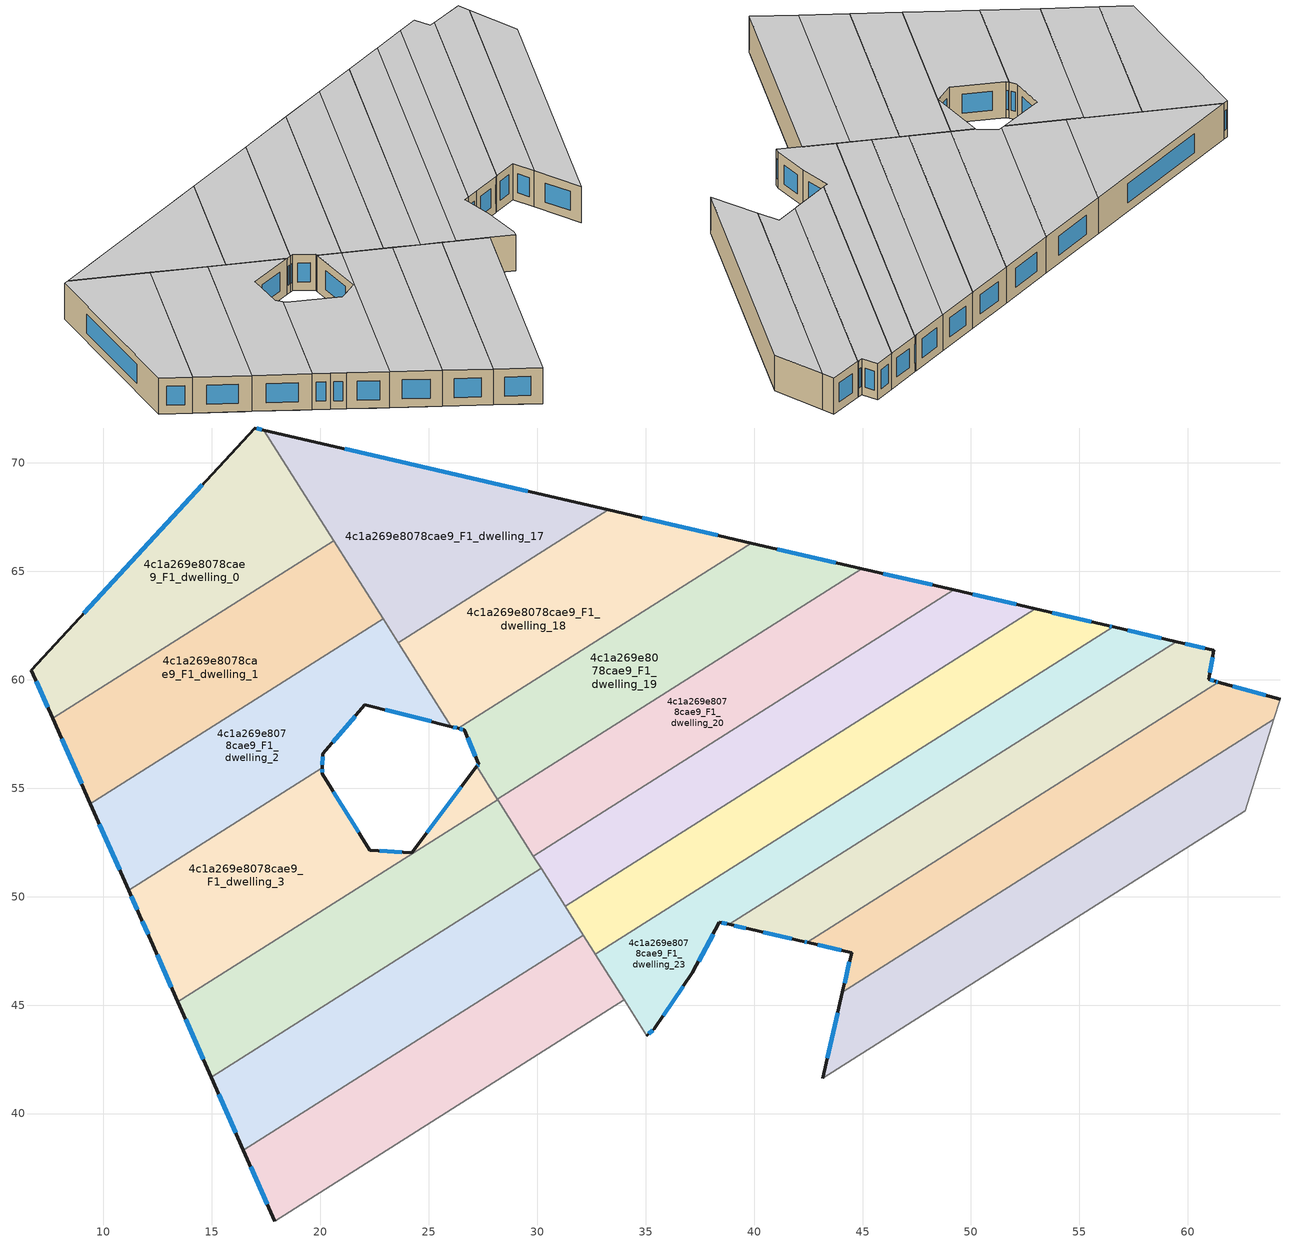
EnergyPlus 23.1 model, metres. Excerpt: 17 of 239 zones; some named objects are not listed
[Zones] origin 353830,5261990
4c1a269e8078cae9_F1_dwelling_0
 floor to 4c1a269e8078cae9_F0_dwelling_0 (EU_floor_Construction): 17.4,71.51 20.49,66.62 7.57,58.44 6.68,60.45 16.98,71.61 z3
 floor to 4c1a269e8078cae9_F0_dwelling_1 (EU_floor_Construction): 20.49,66.62 20.62,66.41 7.67,58.22 7.57,58.44 z3
 wall outside (EU_wall_Construction): 17.4,71.51 16.98,71.61 6.68,60.45 7.66,58.21 z3:6
 wall to 4c1a269e8078cae9_F1_dwelling_1 (EU_wall_Construction): 7.66,58.21 20.62,66.41 z3:6
 wall to 4c1a269e8078cae9_F1_dwelling_17 (EU_wall_Construction): 20.62,66.41 17.4,71.51 z3:6
 window (EU_Window_Construction): 6.91,59.92 7.43,58.74 / 14.56,68.99 9.1,63.07 / 17.3,71.53 17.08,71.59 z3.7:5.3
 ceiling to 4c1a269e8078cae9_F2_dwelling_0 (EU_floor_Construction): 20.62,66.41 17.4,71.51 16.98,71.61 6.68,60.45 7.66,58.21 z6
4c1a269e8078cae9_F1_dwelling_1
 floor to 4c1a269e8078cae9_F0_dwelling_1 (EU_floor_Construction): 20.62,66.41 22.65,63.21 9.21,54.72 7.67,58.22 z3
 floor to 4c1a269e8078cae9_F0_dwelling_2 (EU_floor_Construction): 22.65,63.21 22.89,62.82 9.4,54.29 9.21,54.72 z3
 wall outside (EU_wall_Construction): 7.66,58.21 9.4,54.29 z3:6
 wall to 4c1a269e8078cae9_F1_dwelling_2 (EU_wall_Construction): 9.4,54.29 22.9,62.82 z3:6
 wall to 4c1a269e8078cae9_F1_dwelling_17 (EU_wall_Construction): 22.9,62.82 20.62,66.41 z3:6
 window (EU_Window_Construction): 8.07,57.29 8.99,55.21 z3.7:5.3
 ceiling to 4c1a269e8078cae9_F2_dwelling_1 (EU_floor_Construction): 22.9,62.82 20.62,66.41 7.66,58.21 9.4,54.29 z6
4c1a269e8078cae9_F1_dwelling_17
 floor to 4c1a269e8078cae9_F0_dwelling_18 (EU_floor_Construction): 33.29,67.83 23.6,61.7 17.4,71.51 z3
 wall outside (EU_wall_Construction): 33.29,67.83 17.4,71.51 z3:6
 wall to 4c1a269e8078cae9_F1_dwelling_18 (EU_wall_Construction): 23.6,61.7 33.29,67.83 z3:6
 wall to 4c1a269e8078cae9_F1_dwelling_2 (EU_wall_Construction): 22.9,62.82 23.6,61.7 z3:6
 window (EU_Window_Construction): 29.56,68.69 21.13,70.65 z3.7:5.3
 ceiling to 4c1a269e8078cae9_F2_dwelling_17 (EU_floor_Construction): 33.29,67.83 17.4,71.51 23.6,61.7 z6
4c1a269e8078cae9_F1_dwelling_18
 floor to 4c1a269e8078cae9_F0_dwelling_19 (EU_floor_Construction): 39.87,66.3 26.36,57.76 26.05,57.84 23.6,61.7 33.29,67.83 z3
 wall outside (EU_wall_Construction): 39.87,66.3 33.29,67.83 / 26.05,57.84 26.36,57.76 z3:6
 wall to 4c1a269e8078cae9_F1_dwelling_19 (EU_wall_Construction): 26.36,57.76 39.87,66.3 z3:6
 wall to 4c1a269e8078cae9_F1_dwelling_2 (EU_wall_Construction): 23.6,61.7 26.05,57.84 z3:6
 window (EU_Window_Construction): 38.32,66.66 34.83,67.47 / 26.12,57.82 26.29,57.78 z3.7:5.3
 ceiling to 4c1a269e8078cae9_F2_dwelling_18 (EU_floor_Construction): 39.87,66.3 33.29,67.83 23.6,61.7 26.05,57.84 26.36,57.76 z6
4c1a269e8078cae9_F1_dwelling_19
 floor to 4c1a269e8078cae9_F0_dwelling_20 (EU_floor_Construction): 44.96,65.12 28.16,54.5 27.21,56 27.3,56.12 26.64,57.69 26.36,57.76 39.87,66.3 z3
 wall outside (EU_wall_Construction): 26.36,57.76 26.64,57.69 27.3,56.12 27.21,56 / 44.96,65.12 39.87,66.3 z3:6
 wall to 4c1a269e8078cae9_F1_dwelling_20 (EU_wall_Construction): 28.16,54.5 44.96,65.12 z3:6
 wall to 4c1a269e8078cae9_F1_dwelling_3 (EU_wall_Construction): 27.21,56 28.16,54.5 z3:6
 window (EU_Window_Construction): 26.43,57.74 26.58,57.71 / 43.76,65.4 41.06,66.03 / 27.28,56.09 27.23,56.03 / 26.8,57.32 27.14,56.49 z3.7:5.3
 ceiling to 4c1a269e8078cae9_F2_dwelling_19 (EU_floor_Construction): 44.96,65.12 39.87,66.3 26.36,57.76 26.64,57.69 27.3,56.12 27.21,56 28.16,54.5 z6
4c1a269e8078cae9_F1_dwelling_2
 floor to 4c1a269e8078cae9_F0_dwelling_2 (EU_floor_Construction): 22.89,62.82 24.74,59.9 22.8,58.67 22.06,58.86 20.82,57.42 10.82,51.09 9.4,54.29 z3
 floor to 4c1a269e8078cae9_F0_dwelling_19 (EU_floor_Construction): 24.74,59.9 24.5,60.29 26.05,57.84 22.8,58.67 z3
 floor to 4c1a269e8078cae9_F0_dwelling_3 (EU_floor_Construction): 20.82,57.42 20.11,56.6 20.09,55.94 11.17,50.29 10.82,51.09 z3
 wall outside (EU_wall_Construction): 20.09,55.94 20.11,56.6 22.06,58.86 26.05,57.84 / 9.4,54.29 11.17,50.29 z3:6
 wall to 4c1a269e8078cae9_F1_dwelling_3 (EU_wall_Construction): 11.17,50.29 20.09,55.94 z3:6
 window (EU_Window_Construction): 23,58.62 25.11,58.08 / 20.57,57.13 21.6,58.33 / 20.1,56.09 20.11,56.44 / 9.82,53.35 10.75,51.23 z3.7:5.3
 ceiling to 4c1a269e8078cae9_F2_dwelling_2 (EU_floor_Construction): 26.05,57.84 22.9,62.82 9.4,54.29 11.17,50.29 20.09,55.94 20.11,56.6 22.06,58.86 z6
4c1a269e8078cae9_F1_dwelling_20
 floor to 4c1a269e8078cae9_F0_dwelling_21 (EU_floor_Construction): 49.21,64.14 29.82,51.88 28.16,54.5 44.96,65.12 z3
 wall outside (EU_wall_Construction): 49.21,64.14 44.96,65.12 z3:6
 wall to 4c1a269e8078cae9_F1_dwelling_21 (EU_wall_Construction): 29.82,51.88 49.21,64.14 z3:6
 wall to 4c1a269e8078cae9_F1_dwelling_4 (EU_wall_Construction): 28.17,54.48 29.82,51.88 z3:6
 wall to 4c1a269e8078cae9_F1_dwelling_3 (EU_wall_Construction): 28.16,54.5 28.17,54.48 z3:6
 window (EU_Window_Construction): 48.21,64.37 45.95,64.89 z3.7:5.3
 ceiling to 4c1a269e8078cae9_F2_dwelling_20 (EU_floor_Construction): 49.21,64.14 44.96,65.12 28.16,54.5 29.82,51.88 z6
4c1a269e8078cae9_F1_dwelling_21
 floor to 4c1a269e8078cae9_F0_dwelling_22 (EU_floor_Construction): 52.96,63.27 31.28,49.56 29.82,51.88 49.21,64.14 z3
 wall outside (EU_wall_Construction): 52.96,63.27 49.21,64.14 z3:6
 wall to 4c1a269e8078cae9_F1_dwelling_22 (EU_wall_Construction): 31.28,49.56 52.96,63.27 z3:6
 wall to 4c1a269e8078cae9_F1_dwelling_5 (EU_wall_Construction): 30.18,51.31 31.28,49.56 z3:6
 wall to 4c1a269e8078cae9_F1_dwelling_4 (EU_wall_Construction): 29.82,51.88 30.18,51.31 z3:6
 window (EU_Window_Construction): 52.08,63.48 50.09,63.94 z3.7:5.3
 ceiling to 4c1a269e8078cae9_F2_dwelling_21 (EU_floor_Construction): 52.96,63.27 49.21,64.14 29.82,51.88 31.28,49.56 z6
4c1a269e8078cae9_F1_dwelling_22
 floor to 4c1a269e8078cae9_F0_dwelling_23 (EU_floor_Construction): 56.34,62.49 56.55,62.44 32.69,47.34 32.61,47.47 31.28,49.56 52.96,63.27 z3
 wall outside (EU_wall_Construction): 56.55,62.44 56.34,62.49 52.96,63.27 z3:6
 wall to 4c1a269e8078cae9_F1_dwelling_23 (EU_wall_Construction): 32.69,47.34 56.55,62.44 z3:6
 wall to 4c1a269e8078cae9_F1_dwelling_6 (EU_wall_Construction): 32.12,48.23 32.61,47.47 32.69,47.34 z3:6
 wall to 4c1a269e8078cae9_F1_dwelling_5 (EU_wall_Construction): 31.28,49.56 32.12,48.23 z3:6
 window (EU_Window_Construction): 55.55,62.67 53.75,63.09 / 56.5,62.45 56.39,62.47 z3.7:5.3
 ceiling to 4c1a269e8078cae9_F2_dwelling_22 (EU_floor_Construction): 56.55,62.44 56.34,62.49 52.96,63.27 31.28,49.56 32.61,47.47 32.69,47.34 z6
4c1a269e8078cae9_F1_dwelling_23
 floor to 4c1a269e8078cae9_F0_dwelling_24 (EU_floor_Construction): 59.47,61.76 38.85,48.72 38.4,48.82 37.15,46.49 35.4,43.92 35.06,43.6 32.69,47.34 56.55,62.44 z3
 wall outside (EU_wall_Construction): 59.47,61.76 56.55,62.44 / 35.06,43.6 35.4,43.92 37.15,46.49 38.4,48.82 38.85,48.72 z3:6
 wall to 4c1a269e8078cae9_F1_dwelling_24 (EU_wall_Construction): 38.85,48.72 59.47,61.76 z3:6
 wall to 4c1a269e8078cae9_F1_dwelling_7 (EU_wall_Construction): 34.01,45.25 35.06,43.6 z3:6
 wall to 4c1a269e8078cae9_F1_dwelling_6 (EU_wall_Construction): 32.69,47.34 34.01,45.25 z3:6
 window (EU_Window_Construction): 58.78,61.92 57.23,62.28 / 38.51,48.8 38.75,48.74 / 37.45,47.03 38.11,48.27 / 35.81,44.52 36.74,45.88 / 35.14,43.67 35.32,43.84 z3.7:5.3
 ceiling to 4c1a269e8078cae9_F2_dwelling_23 (EU_floor_Construction): 59.47,61.76 56.55,62.44 32.69,47.34 35.06,43.6 35.4,43.92 37.15,46.49 38.4,48.82 38.85,48.72 z6
4c1a269e8078cae9_F1_dwelling_24
 floor to 4c1a269e8078cae9_F0_dwelling_25 (EU_floor_Construction): 61.19,61.36 60.95,60.01 61.28,59.92 42.31,47.93 39.84,48.5 38.85,48.72 59.47,61.76 z3
 floor to 4c1a269e8078cae9_F0_dwelling_26 (EU_floor_Construction): 61.41,59.89 42.45,47.9 42.31,47.93 61.28,59.92 z3
 wall outside (EU_wall_Construction): 38.85,48.72 39.84,48.5 42.31,47.93 42.45,47.89 / 61.41,59.89 61.28,59.92 60.95,60.01 61.19,61.36 59.47,61.76 z3:6
 wall to 4c1a269e8078cae9_F1_dwelling_25 (EU_wall_Construction): 42.45,47.89 61.41,59.89 z3:6
 window (EU_Window_Construction): 40.42,48.36 41.73,48.06 / 39.08,48.67 39.61,48.55 / 60.79,61.46 59.87,61.67 / 61.01,60.33 61.13,61.05 / 61.2,59.94 61.03,59.99 / 61.38,59.9 61.31,59.92 / 42.34,47.92 42.42,47.9 z3.7:5.3
 ceiling to 4c1a269e8078cae9_F2_dwelling_24 (EU_floor_Construction): 61.41,59.89 61.28,59.92 60.95,60.01 61.19,61.36 59.47,61.76 38.85,48.72 39.84,48.5 42.31,47.93 42.45,47.89 z6
4c1a269e8078cae9_F1_dwelling_25
 floor to 4c1a269e8078cae9_F0_dwelling_26 (EU_floor_Construction): 64.25,59.11 63.96,58.17 44.07,45.59 44.49,47.42 42.45,47.9 61.41,59.89 z3
 wall outside (EU_wall_Construction): 42.45,47.89 44.49,47.42 44.07,45.59 / 64.25,59.11 61.41,59.89 z3:6
 wall to 4c1a269e8078cae9_F1_dwelling_26 (EU_wall_Construction): 44.07,45.59 63.96,58.17 z3:6
 wall adiabatic (EU_wall_Construction): 63.96,58.17 64.25,59.11 z3:6
 window (EU_Window_Construction): 44.4,46.99 44.17,46.02 / 42.93,47.78 44.01,47.53 / 63.58,59.29 62.07,59.7 z3.7:5.3
 ceiling to 4c1a269e8078cae9_F2_dwelling_25 (EU_floor_Construction): 63.96,58.17 64.25,59.11 61.41,59.89 42.45,47.89 44.49,47.42 44.07,45.59 z6
4c1a269e8078cae9_F1_dwelling_26
 floor to 4c1a269e8078cae9_F0_dwelling_27 (EU_floor_Construction): 63.96,58.17 62.66,53.97 43.16,41.63 44.07,45.59 z3
 wall outside (EU_wall_Construction): 44.07,45.59 43.16,41.63 z3:6
 wall to 4c1a269e8078cae9_F1_dwelling_27 (EU_wall_Construction): 43.16,41.63 62.66,53.97 z3:6
 wall adiabatic (EU_wall_Construction): 62.66,53.97 63.96,58.17 z3:6
 window (EU_Window_Construction): 43.86,44.66 43.37,42.56 z3.7:5.3
 ceiling to 4c1a269e8078cae9_F2_dwelling_26 (EU_floor_Construction): 62.66,53.97 63.96,58.17 44.07,45.59 43.16,41.63 z6
4c1a269e8078cae9_F1_dwelling_3
 floor to 4c1a269e8078cae9_F0_dwelling_3 (EU_floor_Construction): 20.09,55.94 20.09,55.67 22.29,52.14 22.67,52.12 13.05,46.03 12.18,48 11.69,49.12 11.17,50.29 z3
 floor to 4c1a269e8078cae9_F0_dwelling_4 (EU_floor_Construction): 27.21,56 28.17,54.48 13.43,45.15 13.05,46.03 22.67,52.12 24.21,52.02 z3
 wall outside (EU_wall_Construction): 27.21,56 24.21,52.02 22.29,52.14 20.09,55.67 20.09,55.94 / 11.17,50.29 11.69,49.12 12.18,48 13.43,45.15 z3:6
 wall to 4c1a269e8078cae9_F1_dwelling_4 (EU_wall_Construction): 13.43,45.15 28.17,54.48 z3:6
 window (EU_Window_Construction): 20.09,55.74 20.09,55.88 / 21.77,52.97 20.61,54.84 / 23.76,52.05 22.74,52.11 / 26.51,55.07 24.91,52.96 / 12.47,47.33 13.14,45.82 / 11.8,48.86 12.06,48.26 / 11.29,50.02 11.57,49.4 z3.7:5.3
 ceiling to 4c1a269e8078cae9_F2_dwelling_3 (EU_floor_Construction): 24.21,52.02 22.29,52.14 20.09,55.67 20.09,55.94 11.17,50.29 11.69,49.12 12.18,48 13.43,45.15 28.17,54.48 27.21,56 z6
4c1a269e8078cae9_F1_dwelling_4
 floor to 4c1a269e8078cae9_F0_dwelling_5 (EU_floor_Construction): 29.63,52.18 30.18,51.31 14.97,41.68 14.54,42.64 z3
 floor adiabatic (EU_floor_Construction): 28.17,54.48 29.63,52.18 14.54,42.64 13.43,45.15 z3
 wall outside (EU_wall_Construction): 13.43,45.15 14.97,41.68 z3:6
 wall to 4c1a269e8078cae9_F1_dwelling_5 (EU_wall_Construction): 14.97,41.68 30.18,51.31 z3:6
 window (EU_Window_Construction): 13.79,44.34 14.61,42.5 z3.7:5.3
 ceiling to 4c1a269e8078cae9_F2_dwelling_4 (EU_floor_Construction): 30.18,51.31 28.17,54.48 13.43,45.15 14.97,41.68 z6
4c1a269e8078cae9_F1_dwelling_5
 floor to 4c1a269e8078cae9_F0_dwelling_5 (EU_floor_Construction): 30.18,51.31 31.48,49.25 15.96,39.43 14.97,41.68 z3
 floor to 4c1a269e8078cae9_F0_dwelling_6 (EU_floor_Construction): 31.48,49.25 32.12,48.23 16.45,38.32 15.96,39.43 z3
 wall outside (EU_wall_Construction): 14.97,41.68 16.45,38.32 z3:6
 wall to 4c1a269e8078cae9_F1_dwelling_6 (EU_wall_Construction): 16.45,38.32 32.12,48.23 z3:6
 window (EU_Window_Construction): 15.31,40.89 16.1,39.11 z3.7:5.3
 ceiling to 4c1a269e8078cae9_F2_dwelling_5 (EU_floor_Construction): 32.12,48.23 30.18,51.31 14.97,41.68 16.45,38.32 z6
4c1a269e8078cae9_F1_dwelling_6
 floor to 4c1a269e8078cae9_F0_dwelling_6 (EU_floor_Construction): 32.12,48.23 33.29,46.4 17.34,36.31 16.45,38.32 z3
 floor to 4c1a269e8078cae9_F0_dwelling_7 (EU_floor_Construction): 33.29,46.4 34.01,45.25 17.89,35.05 17.34,36.31 z3
 wall outside (EU_wall_Construction): 16.45,38.32 17.89,35.05 z3:6
 wall to 4c1a269e8078cae9_F1_dwelling_7 (EU_wall_Construction): 17.89,35.05 34.01,45.25 z3:6
 window (EU_Window_Construction): 16.79,37.55 17.56,35.82 z3.7:5.3
 ceiling to 4c1a269e8078cae9_F2_dwelling_6 (EU_floor_Construction): 34.01,45.25 32.12,48.23 16.45,38.32 17.89,35.05 z6
[Building]
EU S2 Campaign: North Axis=0; Terrain=City; Solar Distribution=FullExterior
[Site:Location]
Budapest.Ferenc.Liszt.Intl.AP: Latitude=47.437; Longitude=19.256; Time Zone=1; Elevation=185
[SizingPeriod:WeatherFileDays]
AnnualSizingPeriod: Begin Month=1; Begin Day of Month=1; End Month=12; End Day of Month=31; Day of Week for Start Day=Monday; Use Weather File Daylight Saving Period=No; Use Weather File Rain and Snow Indicators=No
[MATERIAL]
EU_InternalMass_Material: Roughness=MediumRough; Thickness=0.1; Conductivity=1; Density=1800; Specific Heat=900; Thermal Absorptance=0.9; Solar Absorptance=0.7; Visible Absorptance=0.7
[MATERIAL:NOMASS] Roughness=MediumRough; Thermal Absorptance=0.9; Solar Absorptance=0.7; Visible Absorptance=0.7
Name | Thermal Resistance
EU_wall_NoMass | 0.832559
EU_floor_NoMass | 0.872794
[WINDOWMATERIAL:SIMPLEGLAZINGSYSTEM]
EU_Window_SimpleGlazing: UFactor=2.79869; Solar Heat Gain Coefficient=0.75; Visible Transmittance=0.75
[CONSTRUCTION]
EU_wall_Construction: EU_wall_NoMass
EU_floor_Construction: EU_floor_NoMass
EU_Window_Construction: EU_Window_SimpleGlazing
EU_InternalMass_Construction: EU_InternalMass_Material
[ZONE] Type=1; Multiplier=1; Ceiling Height=autocalculate; Floor Area=autocalculate; Part of Total Floor Area=Yes
Name | Volume
4c1a269e8078cae9_F1_dwelling_0 | 199.47
4c1a269e8078cae9_F1_dwelling_1 | 199.476
4c1a269e8078cae9_F1_dwelling_17 | 199.45
4c1a269e8078cae9_F1_dwelling_18 | 199.473
4c1a269e8078cae9_F1_dwelling_19 | 199.465
4c1a269e8078cae9_F1_dwelling_2 | 202.986
4c1a269e8078cae9_F1_dwelling_20; 4c1a269e8078cae9_F1_dwelling_26 | 199.463
4c1a269e8078cae9_F1_dwelling_21 | 199.5
4c1a269e8078cae9_F1_dwelling_22 | 212.153
4c1a269e8078cae9_F1_dwelling_23 | 206.153
4c1a269e8078cae9_F1_dwelling_24 | 186.846
4c1a269e8078cae9_F1_dwelling_25 | 192.716
4c1a269e8078cae9_F1_dwelling_3 | 195.958
4c1a269e8078cae9_F1_dwelling_4 | 199.49
4c1a269e8078cae9_F1_dwelling_5 | 199.446
4c1a269e8078cae9_F1_dwelling_6 | 199.474
[INTERNALMASS] Construction=EU_InternalMass_Construction
Name | Zone or ZoneList | Surface Area
4c1a269e8078cae9_F1_dwelling_0_EU_InternalMass | 4c1a269e8078cae9_F1_dwelling_0 | 66.4902
4c1a269e8078cae9_F1_dwelling_1_EU_InternalMass | 4c1a269e8078cae9_F1_dwelling_1 | 66.4919
4c1a269e8078cae9_F1_dwelling_2_EU_InternalMass | 4c1a269e8078cae9_F1_dwelling_2 | 67.662
4c1a269e8078cae9_F1_dwelling_3_EU_InternalMass | 4c1a269e8078cae9_F1_dwelling_3 | 65.3195
4c1a269e8078cae9_F1_dwelling_4_EU_InternalMass | 4c1a269e8078cae9_F1_dwelling_4 | 66.4966
4c1a269e8078cae9_F1_dwelling_5_EU_InternalMass | 4c1a269e8078cae9_F1_dwelling_5 | 66.482
4c1a269e8078cae9_F1_dwelling_6_EU_InternalMass | 4c1a269e8078cae9_F1_dwelling_6 | 66.4914
4c1a269e8078cae9_F1_dwelling_17_EU_InternalMass | 4c1a269e8078cae9_F1_dwelling_17 | 66.4834
4c1a269e8078cae9_F1_dwelling_18_EU_InternalMass | 4c1a269e8078cae9_F1_dwelling_18 | 66.4909
4c1a269e8078cae9_F1_dwelling_19_EU_InternalMass | 4c1a269e8078cae9_F1_dwelling_19 | 66.4884
4c1a269e8078cae9_F1_dwelling_20_EU_InternalMass | 4c1a269e8078cae9_F1_dwelling_20 | 66.4875
4c1a269e8078cae9_F1_dwelling_21_EU_InternalMass | 4c1a269e8078cae9_F1_dwelling_21 | 66.5001
4c1a269e8078cae9_F1_dwelling_22_EU_InternalMass | 4c1a269e8078cae9_F1_dwelling_22 | 70.714
4c1a269e8078cae9_F1_dwelling_23_EU_InternalMass | 4c1a269e8078cae9_F1_dwelling_23 | 68.7216
4c1a269e8078cae9_F1_dwelling_24_EU_InternalMass | 4c1a269e8078cae9_F1_dwelling_24 | 62.2798
4c1a269e8078cae9_F1_dwelling_25_EU_InternalMass | 4c1a269e8078cae9_F1_dwelling_25 | 64.2409
4c1a269e8078cae9_F1_dwelling_26_EU_InternalMass | 4c1a269e8078cae9_F1_dwelling_26 | 66.4879
[OTHEREQUIPMENT] Fuel Type=Electricity; Design Level Calculation Method=Watts/Area; Power per Zone Floor Area=1; Fraction Latent=0; Fraction Radiant=0; Fraction Lost=0; Carbon Dioxide Generation Rate=0; EndUse Subcategory=EU_Step8_InternalGains
Name | Zone or ZoneList or Space or SpaceList | Schedule
EU_Step8_InternalGain_4c1a269e8078cae9_F1_dwelling_0_f000 | 4c1a269e8078cae9_F1_dwelling_0 | EU_Step8_GainSchedule_4c1a269e8078cae9_F1_dwelling_0_f000
EU_Step8_InternalGain_4c1a269e8078cae9_F1_dwelling_1_f000 | 4c1a269e8078cae9_F1_dwelling_1 | EU_Step8_GainSchedule_4c1a269e8078cae9_F1_dwelling_1_f000
EU_Step8_InternalGain_4c1a269e8078cae9_F1_dwelling_2_f000 | 4c1a269e8078cae9_F1_dwelling_2 | EU_Step8_GainSchedule_4c1a269e8078cae9_F1_dwelling_2_f000
EU_Step8_InternalGain_4c1a269e8078cae9_F1_dwelling_3_f000 | 4c1a269e8078cae9_F1_dwelling_3 | EU_Step8_GainSchedule_4c1a269e8078cae9_F1_dwelling_3_f000
EU_Step8_InternalGain_4c1a269e8078cae9_F1_dwelling_4_f000 | 4c1a269e8078cae9_F1_dwelling_4 | EU_Step8_GainSchedule_4c1a269e8078cae9_F1_dwelling_4_f000
EU_Step8_InternalGain_4c1a269e8078cae9_F1_dwelling_5_f000 | 4c1a269e8078cae9_F1_dwelling_5 | EU_Step8_GainSchedule_4c1a269e8078cae9_F1_dwelling_5_f000
EU_Step8_InternalGain_4c1a269e8078cae9_F1_dwelling_6_f000 | 4c1a269e8078cae9_F1_dwelling_6 | EU_Step8_GainSchedule_4c1a269e8078cae9_F1_dwelling_6_f000
EU_Step8_InternalGain_4c1a269e8078cae9_F1_dwelling_17_f000 | 4c1a269e8078cae9_F1_dwelling_17 | EU_Step8_GainSchedule_4c1a269e8078cae9_F1_dwelling_17_f000
EU_Step8_InternalGain_4c1a269e8078cae9_F1_dwelling_18_f000 | 4c1a269e8078cae9_F1_dwelling_18 | EU_Step8_GainSchedule_4c1a269e8078cae9_F1_dwelling_18_f000
EU_Step8_InternalGain_4c1a269e8078cae9_F1_dwelling_19_f000 | 4c1a269e8078cae9_F1_dwelling_19 | EU_Step8_GainSchedule_4c1a269e8078cae9_F1_dwelling_19_f000
EU_Step8_InternalGain_4c1a269e8078cae9_F1_dwelling_20_f000 | 4c1a269e8078cae9_F1_dwelling_20 | EU_Step8_GainSchedule_4c1a269e8078cae9_F1_dwelling_20_f000
EU_Step8_InternalGain_4c1a269e8078cae9_F1_dwelling_21_f000 | 4c1a269e8078cae9_F1_dwelling_21 | EU_Step8_GainSchedule_4c1a269e8078cae9_F1_dwelling_21_f000
EU_Step8_InternalGain_4c1a269e8078cae9_F1_dwelling_22_f000 | 4c1a269e8078cae9_F1_dwelling_22 | EU_Step8_GainSchedule_4c1a269e8078cae9_F1_dwelling_22_f000
EU_Step8_InternalGain_4c1a269e8078cae9_F1_dwelling_23_f000 | 4c1a269e8078cae9_F1_dwelling_23 | EU_Step8_GainSchedule_4c1a269e8078cae9_F1_dwelling_23_f000
EU_Step8_InternalGain_4c1a269e8078cae9_F1_dwelling_24_f000 | 4c1a269e8078cae9_F1_dwelling_24 | EU_Step8_GainSchedule_4c1a269e8078cae9_F1_dwelling_24_f000
EU_Step8_InternalGain_4c1a269e8078cae9_F1_dwelling_25_f000 | 4c1a269e8078cae9_F1_dwelling_25 | EU_Step8_GainSchedule_4c1a269e8078cae9_F1_dwelling_25_f000
EU_Step8_InternalGain_4c1a269e8078cae9_F1_dwelling_26_f000 | 4c1a269e8078cae9_F1_dwelling_26 | EU_Step8_GainSchedule_4c1a269e8078cae9_F1_dwelling_26_f000
[ZONEVENTILATION:DESIGNFLOWRATE] Schedule=EU_AlwaysOn; Design Flow Rate Calculation Method=AirChanges/Hour; Air Changes per Hour=0.475469; Ventilation Type=Natural; Fan Pressure Rise=0; Fan Total Efficiency=1; Constant Term Coefficient=1; Temperature Term Coefficient=0; Velocity Term Coefficient=0; Velocity Squared Term Coefficient=0; Minimum Indoor Temperature=-100; Maximum Indoor Temperature=100; Delta Temperature=-100; Minimum Outdoor Temperature=-100; Maximum Outdoor Temperature=100; Maximum Wind Speed=40
Name | Zone or ZoneList or Space or SpaceList
EU_ConstantAir_4c1a269e8078cae9_F1_dwelling_0 | 4c1a269e8078cae9_F1_dwelling_0
EU_ConstantAir_4c1a269e8078cae9_F1_dwelling_1 | 4c1a269e8078cae9_F1_dwelling_1
EU_ConstantAir_4c1a269e8078cae9_F1_dwelling_2 | 4c1a269e8078cae9_F1_dwelling_2
EU_ConstantAir_4c1a269e8078cae9_F1_dwelling_3 | 4c1a269e8078cae9_F1_dwelling_3
EU_ConstantAir_4c1a269e8078cae9_F1_dwelling_4 | 4c1a269e8078cae9_F1_dwelling_4
EU_ConstantAir_4c1a269e8078cae9_F1_dwelling_5 | 4c1a269e8078cae9_F1_dwelling_5
EU_ConstantAir_4c1a269e8078cae9_F1_dwelling_6 | 4c1a269e8078cae9_F1_dwelling_6
EU_ConstantAir_4c1a269e8078cae9_F1_dwelling_17 | 4c1a269e8078cae9_F1_dwelling_17
EU_ConstantAir_4c1a269e8078cae9_F1_dwelling_18 | 4c1a269e8078cae9_F1_dwelling_18
EU_ConstantAir_4c1a269e8078cae9_F1_dwelling_19 | 4c1a269e8078cae9_F1_dwelling_19
EU_ConstantAir_4c1a269e8078cae9_F1_dwelling_20 | 4c1a269e8078cae9_F1_dwelling_20
EU_ConstantAir_4c1a269e8078cae9_F1_dwelling_21 | 4c1a269e8078cae9_F1_dwelling_21
EU_ConstantAir_4c1a269e8078cae9_F1_dwelling_22 | 4c1a269e8078cae9_F1_dwelling_22
EU_ConstantAir_4c1a269e8078cae9_F1_dwelling_23 | 4c1a269e8078cae9_F1_dwelling_23
EU_ConstantAir_4c1a269e8078cae9_F1_dwelling_24 | 4c1a269e8078cae9_F1_dwelling_24
EU_ConstantAir_4c1a269e8078cae9_F1_dwelling_25 | 4c1a269e8078cae9_F1_dwelling_25
EU_ConstantAir_4c1a269e8078cae9_F1_dwelling_26 | 4c1a269e8078cae9_F1_dwelling_26
[HVACTEMPLATE:ZONE:IDEALLOADSAIRSYSTEM] System Availability Schedule=EU_AlwaysOn; Maximum Heating Supply Air Temperature=50; Minimum Cooling Supply Air Temperature=13; Maximum Heating Supply Air Humidity Ratio=0.0156; Minimum Cooling Supply Air Humidity Ratio=0.0077; Heating Limit=NoLimit; Cooling Limit=NoLimit; Heating Availability Schedule=EU_AlwaysOn; Cooling Availability Schedule=EU_CoolingOff; Dehumidification Control Type=ConstantSensibleHeatRatio; Cooling Sensible Heat Ratio=0.7; Dehumidification Setpoint=60; Humidification Control Type=None; Humidification Setpoint=30; Outdoor Air Method=None; Outdoor Air Flow Rate per Person=0.00944; Outdoor Air Flow Rate per Zone Floor Area=0; Outdoor Air Flow Rate per Zone=0; Demand Controlled Ventilation Type=None; Outdoor Air Economizer Type=NoEconomizer; Heat Recovery Type=None; Sensible Heat Recovery Effectiveness=0.7; Latent Heat Recovery Effectiveness=0.65
Name | Template Thermostat
4c1a269e8078cae9_F1_dwelling_0 | EU_HeatOnly_4c1a269e8078cae9_F1_dwelling_0
4c1a269e8078cae9_F1_dwelling_1 | EU_HeatOnly_4c1a269e8078cae9_F1_dwelling_1
4c1a269e8078cae9_F1_dwelling_2 | EU_HeatOnly_4c1a269e8078cae9_F1_dwelling_2
4c1a269e8078cae9_F1_dwelling_3 | EU_HeatOnly_4c1a269e8078cae9_F1_dwelling_3
4c1a269e8078cae9_F1_dwelling_4 | EU_HeatOnly_4c1a269e8078cae9_F1_dwelling_4
4c1a269e8078cae9_F1_dwelling_5 | EU_HeatOnly_4c1a269e8078cae9_F1_dwelling_5
4c1a269e8078cae9_F1_dwelling_6 | EU_HeatOnly_4c1a269e8078cae9_F1_dwelling_6
4c1a269e8078cae9_F1_dwelling_17 | EU_HeatOnly_4c1a269e8078cae9_F1_dwelling_17
4c1a269e8078cae9_F1_dwelling_18 | EU_HeatOnly_4c1a269e8078cae9_F1_dwelling_18
4c1a269e8078cae9_F1_dwelling_19 | EU_HeatOnly_4c1a269e8078cae9_F1_dwelling_19
4c1a269e8078cae9_F1_dwelling_20 | EU_HeatOnly_4c1a269e8078cae9_F1_dwelling_20
4c1a269e8078cae9_F1_dwelling_21 | EU_HeatOnly_4c1a269e8078cae9_F1_dwelling_21
4c1a269e8078cae9_F1_dwelling_22 | EU_HeatOnly_4c1a269e8078cae9_F1_dwelling_22
4c1a269e8078cae9_F1_dwelling_23 | EU_HeatOnly_4c1a269e8078cae9_F1_dwelling_23
4c1a269e8078cae9_F1_dwelling_24 | EU_HeatOnly_4c1a269e8078cae9_F1_dwelling_24
4c1a269e8078cae9_F1_dwelling_25 | EU_HeatOnly_4c1a269e8078cae9_F1_dwelling_25
4c1a269e8078cae9_F1_dwelling_26 | EU_HeatOnly_4c1a269e8078cae9_F1_dwelling_26
[SIZING:ZONE] Zone Cooling Design Supply Air Temperature Input Method=SupplyAirTemperature; Zone Cooling Design Supply Air Temperature=13; Zone Heating Design Supply Air Temperature Input Method=SupplyAirTemperature; Zone Heating Design Supply Air Temperature=50; Zone Cooling Design Supply Air Humidity Ratio=0.008; Zone Heating Design Supply Air Humidity Ratio=0.008; Cooling Design Air Flow Method=DesignDay; Cooling Design Air Flow Rate=0; Cooling Minimum Air Flow per Zone Floor Area=0.000762; Cooling Minimum Air Flow=0; Cooling Minimum Air Flow Fraction=0.2; Heating Design Air Flow Method=DesignDay; Heating Design Air Flow Rate=0; Heating Maximum Air Flow per Zone Floor Area=0.002032; Heating Maximum Air Flow=0.141576; Heating Maximum Air Flow Fraction=0.3; Account for Dedicated Outdoor Air System=No; Dedicated Outdoor Air System Control Strategy=NeutralSupplyAir; Dedicated Outdoor Air Low Setpoint Temperature for Design=autosize; Dedicated Outdoor Air High Setpoint Temperature for Design=autosize; Zone Load Sizing Method=Sensible Load Only No Latent Load; Zone Latent Cooling Design Supply Air Humidity Ratio Input Method=HumidityRatioDifference; Zone Cooling Design Supply Air Humidity Ratio Difference=0.005; Zone Latent Heating Design Supply Air Humidity Ratio Input Method=HumidityRatioDifference; Zone Humidification Design Supply Air Humidity Ratio Difference=0.005
4c1a269e8078cae9_F1_dwelling_0; 4c1a269e8078cae9_F1_dwelling_1; 4c1a269e8078cae9_F1_dwelling_2; 4c1a269e8078cae9_F1_dwelling_3; 4c1a269e8078cae9_F1_dwelling_4; 4c1a269e8078cae9_F1_dwelling_5; 4c1a269e8078cae9_F1_dwelling_6; 4c1a269e8078cae9_F1_dwelling_17; 4c1a269e8078cae9_F1_dwelling_18; 4c1a269e8078cae9_F1_dwelling_19; 4c1a269e8078cae9_F1_dwelling_20; 4c1a269e8078cae9_F1_dwelling_21; 4c1a269e8078cae9_F1_dwelling_22; 4c1a269e8078cae9_F1_dwelling_23; 4c1a269e8078cae9_F1_dwelling_24; 4c1a269e8078cae9_F1_dwelling_25; 4c1a269e8078cae9_F1_dwelling_26
[SCHEDULE:CONSTANT]
Name | Hourly Value
EU_AlwaysOn | 1
EU_CoolingOff | 0
[SCHEDULE:FILE] Column Number=1; Rows to Skip at Top=0; Number of Hours of Data=8760; Column Separator=Comma; Interpolate to Timestep=No; Minutes per Item=60; Adjust Schedule for Daylight Savings=Yes
Name | File
EU_Step8_GainSchedule_4c1a269e8078cae9_F1_dwelling_0_f000 | ../../schedules/4c1a269e8078cae9/4c1a269e8078cae9_F1_dwelling_0_f000_gain.csv
EU_Step8_GainSchedule_4c1a269e8078cae9_F1_dwelling_1_f000 | ../../schedules/4c1a269e8078cae9/4c1a269e8078cae9_F1_dwelling_1_f000_gain.csv
EU_Step8_GainSchedule_4c1a269e8078cae9_F1_dwelling_2_f000 | ../../schedules/4c1a269e8078cae9/4c1a269e8078cae9_F1_dwelling_2_f000_gain.csv
EU_Step8_GainSchedule_4c1a269e8078cae9_F1_dwelling_3_f000 | ../../schedules/4c1a269e8078cae9/4c1a269e8078cae9_F1_dwelling_3_f000_gain.csv
EU_Step8_GainSchedule_4c1a269e8078cae9_F1_dwelling_4_f000 | ../../schedules/4c1a269e8078cae9/4c1a269e8078cae9_F1_dwelling_4_f000_gain.csv
EU_Step8_GainSchedule_4c1a269e8078cae9_F1_dwelling_5_f000 | ../../schedules/4c1a269e8078cae9/4c1a269e8078cae9_F1_dwelling_5_f000_gain.csv
EU_Step8_GainSchedule_4c1a269e8078cae9_F1_dwelling_6_f000 | ../../schedules/4c1a269e8078cae9/4c1a269e8078cae9_F1_dwelling_6_f000_gain.csv
EU_Step8_GainSchedule_4c1a269e8078cae9_F1_dwelling_17_f000 | ../../schedules/4c1a269e8078cae9/4c1a269e8078cae9_F1_dwelling_17_f000_gain.csv
EU_Step8_GainSchedule_4c1a269e8078cae9_F1_dwelling_18_f000 | ../../schedules/4c1a269e8078cae9/4c1a269e8078cae9_F1_dwelling_18_f000_gain.csv
EU_Step8_GainSchedule_4c1a269e8078cae9_F1_dwelling_19_f000 | ../../schedules/4c1a269e8078cae9/4c1a269e8078cae9_F1_dwelling_19_f000_gain.csv
EU_Step8_GainSchedule_4c1a269e8078cae9_F1_dwelling_20_f000 | ../../schedules/4c1a269e8078cae9/4c1a269e8078cae9_F1_dwelling_20_f000_gain.csv
EU_Step8_GainSchedule_4c1a269e8078cae9_F1_dwelling_21_f000 | ../../schedules/4c1a269e8078cae9/4c1a269e8078cae9_F1_dwelling_21_f000_gain.csv
EU_Step8_GainSchedule_4c1a269e8078cae9_F1_dwelling_22_f000 | ../../schedules/4c1a269e8078cae9/4c1a269e8078cae9_F1_dwelling_22_f000_gain.csv
EU_Step8_GainSchedule_4c1a269e8078cae9_F1_dwelling_23_f000 | ../../schedules/4c1a269e8078cae9/4c1a269e8078cae9_F1_dwelling_23_f000_gain.csv
EU_Step8_GainSchedule_4c1a269e8078cae9_F1_dwelling_24_f000 | ../../schedules/4c1a269e8078cae9/4c1a269e8078cae9_F1_dwelling_24_f000_gain.csv
EU_Step8_GainSchedule_4c1a269e8078cae9_F1_dwelling_25_f000 | ../../schedules/4c1a269e8078cae9/4c1a269e8078cae9_F1_dwelling_25_f000_gain.csv
EU_Step8_GainSchedule_4c1a269e8078cae9_F1_dwelling_26_f000 | ../../schedules/4c1a269e8078cae9/4c1a269e8078cae9_F1_dwelling_26_f000_gain.csv
